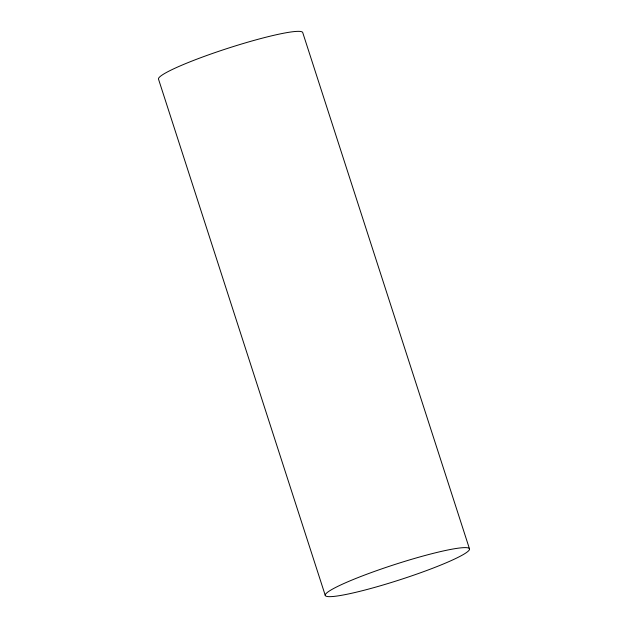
<?xml version="1.0" encoding="UTF-8"?>
<svg xmlns="http://www.w3.org/2000/svg" width="628" height="628" viewBox="0 0 628 628"><rect width="100%" height="100%" fill="white"/><g stroke="black" fill="none" stroke-linecap="round" stroke-linejoin="round"><path stroke-width="0.94" d="M469.516 548.943A75.784 8.054 -17.9 0 0 359.93 576.849A75.784 8.054 -17.9 0 0 362.686 590.618A75.784 8.054 -17.9 0 0 469.516 548.943L302.759 32.664A75.784 8.054 -17.9 0 0 229.032 47.916A75.784 8.054 -17.9 0 0 158.484 79.057L325.241 595.336"/></g></svg>
